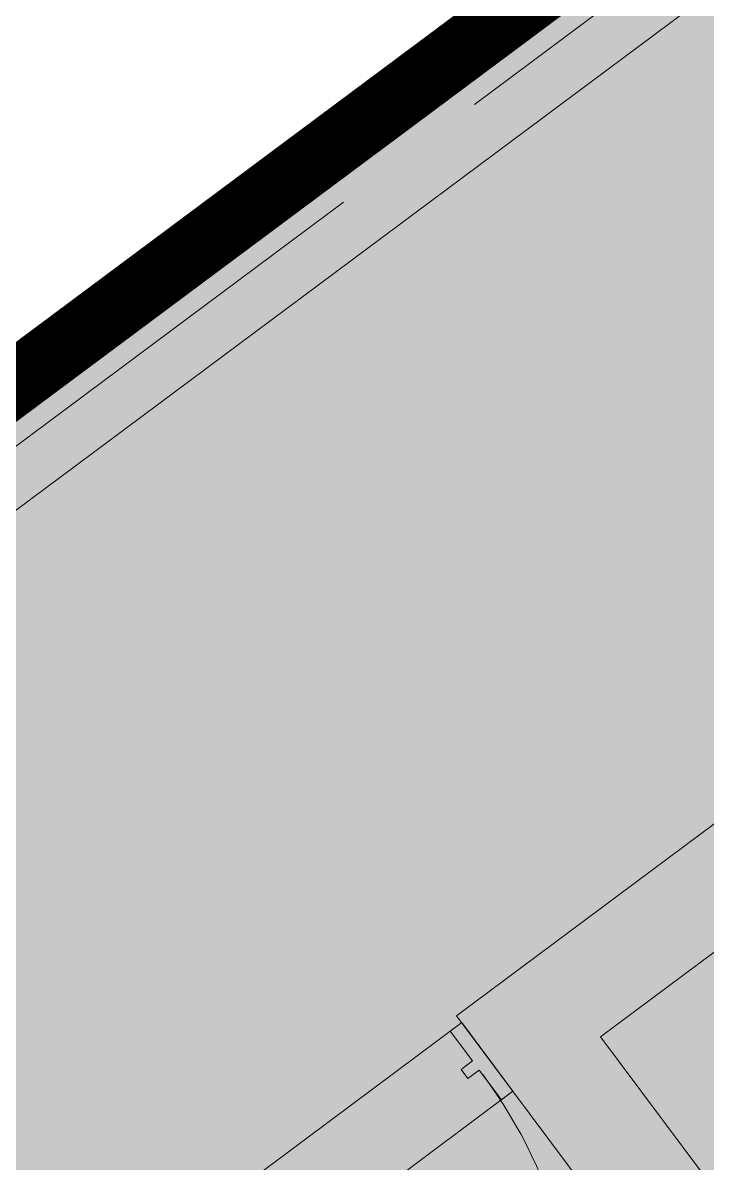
# Model space of a CAD drawing. Header units: metres. Extents: x -466 to 1322, y -1072 to 50.
# Drawn here: x 429.699 to 431.029, y -408.86 to -406.642 of the extents above; entities that cross this region are included whole.
import ezdxf

# ---------------------------------------------------------------- set-up
doc = ezdxf.new("R2010")
doc.units = ezdxf.units.M
for name, pattern in [('B1 P BAJA$0$HIDDEN', [9.525, 6.35, -3.175]), ('CENTER2', [28.575, 19.05, -3.175, 3.175, -3.175]), ('OCULTA2', [0.3, 0.2, -0.1])]:
    doc.linetypes.add(name, pattern=pattern)
for name, color, linetype, lineweight in [('A - Hatch muros', 4, 'Continuous', 0), ('A - PROY', 250, 'B1 P BAJA$0$HIDDEN', 0), ('A-DOOR', 2, 'Continuous', 9), ('A-EJES', 61, 'CENTER2', 0), ('A-MURO INT', 4, 'Continuous', 0)]:
    doc.layers.add(name, color=color, linetype=linetype, lineweight=lineweight)
doc.layers.add('A-PUERTA', color=2, linetype='Continuous')
doc.layers.add('Poligono Fisico', color=3, linetype='Continuous')
doc.layers.add('Hatch Interior', color=7, linetype='Continuous', lineweight=0, true_color=0xaf6350)

# ---------------------------------------------------------------- blocks, each defined once
blk = doc.blocks.new('JVAS_Puerta - 0_90 X 2_10-V18-Planta Baja')
at = {"color": 0}
for p, q in [((-0.425, -0.0425), (-0.425, -0.9025)), ((-0.374, -0.0425), (-0.425, -0.0425)), ((-0.374, -0.9025), (-0.374, -0.0425)), ((-0.425, -0.9025), (-0.374, -0.9025))]:
    blk.add_line(p, q, dxfattribs=at)
at = {"layer": 'A - PROY', "color": 18, "linetype": 'Continuous', "ltscale": 100, "true_color": 0x000000}
blk.add_arc((-0.425, -0.0525), 0.85, 273.4398, 0, dxfattribs=at)
at = {"layer": 'A-DOOR', "color": 253, "linetype": 'Continuous', "ltscale": 100}
for p, q in [((-0.45, 0.0425), (0.45, 0.0425)), ((-0.374, -0.1075), (0.45, -0.1075))]:
    blk.add_line(p, q, dxfattribs=at)
at = {"layer": 'A-DOOR'}
for p, q in [((-0.425, 0.0425), (-0.45, 0.0425)), ((-0.45, 0.0425), (-0.45, -0.1075)), ((-0.425, -0.0225), (-0.425, 0.0425)), ((0.45, 0.0425), (0.425, 0.0425)), ((0.425, 0.0425), (0.425, -0.0225)), ((0.45, -0.1075), (0.45, 0.0425)), ((-0.4, -0.0225), (-0.425, -0.0225)), ((-0.4, -0.0425), (-0.4, -0.0225)), ((0.425, -0.0225), (0.4, -0.0225)), ((0.4, -0.0225), (0.4, -0.0425)), ((-0.425, -0.1075), (-0.425, -0.0425)), ((-0.425, -0.0425), (-0.4, -0.0425)), ((0.4, -0.0425), (0.425, -0.0425)), ((0.425, -0.0425), (0.425, -0.1075)), ((-0.45, -0.1075), (-0.425, -0.1075)), ((0.425, -0.1075), (0.45, -0.1075))]:
    blk.add_line(p, q, dxfattribs=at)

msp = doc.modelspace()

# ---------------------------------------------------------------- hatches: boundary and pattern name
at = {"layer": 'A - Hatch muros', "transparency": 33554687}
h = msp.add_hatch(color=256, dxfattribs=at)
h.dxf.hatch_style = 1
h.paths.add_polyline_path([(420.6654, -420.4261), (419.3411, -421.4104), (418.2667, -419.9688), (416.6631, -421.164), (417.7382, -422.6064), (413.4672, -425.7899), (408.2908, -423.2873), (446.0819, -395.1192), (446.5002, -395.6804), (446.3399, -395.7999), (446.041, -395.399), (408.6746, -423.2507), (413.445, -425.557), (417.4583, -422.5656), (416.3826, -421.1224), (418.3068, -419.688), (419.3826, -421.1313), (420.5452, -420.2648), (421.0663, -419.8763), (418.8551, -416.9097), (419.0155, -416.7902), (421.3462, -419.9171), (420.6647, -420.4251)])
at = {"layer": 'A-MURO INT', "transparency": 33554687}
h = msp.add_hatch(color=256, dxfattribs=at)
h.dxf.hatch_style = 1
h.paths.add_polyline_path([(433.3874, -406.7015), (435.7928, -404.9086), (436.3904, -405.7104), (436.5507, -405.5908), (435.8336, -404.6287), (430.5418, -408.573), (430.9004, -409.0541), (431.259, -409.5351), (431.4193, -409.4156), (431.0608, -408.9345), (430.8217, -408.6138), (433.2271, -406.821), (434.3028, -408.2642), (431.7371, -410.1766), (431.8566, -410.3369), (434.4223, -408.4245), (436.3944, -411.0704), (436.3946, -411.0706), (436.3703, -411.0886), (435.9936, -411.3692), (436.1131, -411.5296), (436.514, -411.2308), (437.8287, -412.9947), (437.9891, -412.8752), (436.6743, -411.1112), (437.0752, -410.8124), (436.9557, -410.6521), (436.579, -410.9328), (436.5792, -410.933), (436.5549, -410.9511), (436.3503, -410.6765), (436.3049, -410.6156), (434.8554, -408.6709), (434.8099, -408.6099), (434.6064, -408.3369), (434.5827, -408.305), (437.1484, -406.3926), (437.0288, -406.2323), (434.4631, -408.1447)])
h.paths.add_polyline_path([(433.6005, -406.5426), (433.6011, -406.5422), (433.6085, -406.5367), (433.6278, -406.5223), (433.6278, -406.5223), (433.6225, -406.5262), (433.6092, -406.5362), (433.6005, -406.5426)], flags=16)
at = {"layer": 'Hatch Interior', "transparency": 33554687}
h = msp.add_hatch(color=256, dxfattribs=at)
h.dxf.hatch_style = 1
edge = h.paths.add_edge_path()
edge.add_line((417.7382, -422.6064), (419.3856, -424.8173))
edge.add_arc((419.7198, -425.4323), 0.7, 36.6996, 118.5178, ccw=False)
edge.add_line((420.2811, -425.014), (421.6441, -423.998))
edge.add_line((421.6441, -423.998), (425.1105, -425.6739))
edge.add_line((425.1105, -425.6739), (423.8168, -428.3498))
edge.add_line((423.8168, -428.3498), (449.7456, -440.8852))
edge.add_line((449.7456, -440.8852), (452.2266, -435.7535))
edge.add_line((452.2266, -435.7535), (452.8795, -434.403))
edge.add_line((452.8795, -434.403), (426.2776, -421.5422))
edge.add_line((426.2776, -421.5422), (424.9683, -419.8365))
edge.add_line((424.9683, -419.8365), (443.8484, -405.7639))
edge.add_line((443.8484, -405.7639), (442.6531, -404.1604))
edge.add_line((442.6531, -404.1604), (449.1895, -399.2884))
edge.add_line((449.1895, -399.2884), (446.0819, -395.1192))
edge.add_line((446.0819, -395.1192), (408.2908, -423.2873))
edge.add_line((408.2908, -423.2873), (413.4672, -425.7899))
edge.add_line((413.4672, -425.7899), (417.7382, -422.6064))

# ---------------------------------------------------------------- linework, layer by layer
at = {"layer": 'A-EJES', "ltscale": 0.1}
msp.add_line((446.3597, -395.0368), (404.6559, -426.1214), dxfattribs=at)
at = {"layer": 'A-MURO INT'}
msp.add_lwpolyline([(420.6654, -420.4261), (419.3411, -421.4104), (418.2667, -419.9688), (416.6631, -421.164), (417.7382, -422.6064), (413.4672, -425.7899), (408.2908, -423.2873), (446.0819, -395.1192), (446.5002, -395.6804), (446.3399, -395.7999), (446.041, -395.399), (408.6746, -423.2507), (413.445, -425.557), (417.4583, -422.5656), (416.3826, -421.1224), (418.3068, -419.688), (419.3826, -421.1313), (420.5452, -420.2648), (421.0663, -419.8763), (418.8551, -416.9097), (419.0155, -416.7902), (421.3462, -419.9171), (420.6647, -420.4251)], close=True, dxfattribs=at)
msp.add_lwpolyline([(435.8336, -404.6287), (430.5418, -408.573), (430.9004, -409.0541), (431.259, -409.5351), (431.4193, -409.4156), (431.0608, -408.9345), (430.8217, -408.6138), (433.2271, -406.821)], dxfattribs=at)
at = {"layer": 'Poligono Fisico', "color": 5, "linetype": 'OCULTA2', "const_width": 0.125}
msp.add_lwpolyline([(450.8561, -443.6816), (409.0603, -422.7137), (450.4645, -391.8525), (465.8133, -430.5007)], close=True, dxfattribs=at)

# ---------------------------------------------------------------- block references
at = {"layer": 'A-PUERTA', "xscale": 1.111111111111195, "yscale": 1.111111111111195, "zscale": 1.111111111111195, "rotation": 36.69961023292782}
msp.add_blockref('JVAS_Puerta - 0_90 X 2_10-V18-Planta Baja', (430.1791, -408.923), dxfattribs=at)

doc.saveas('drawing.dxf')
